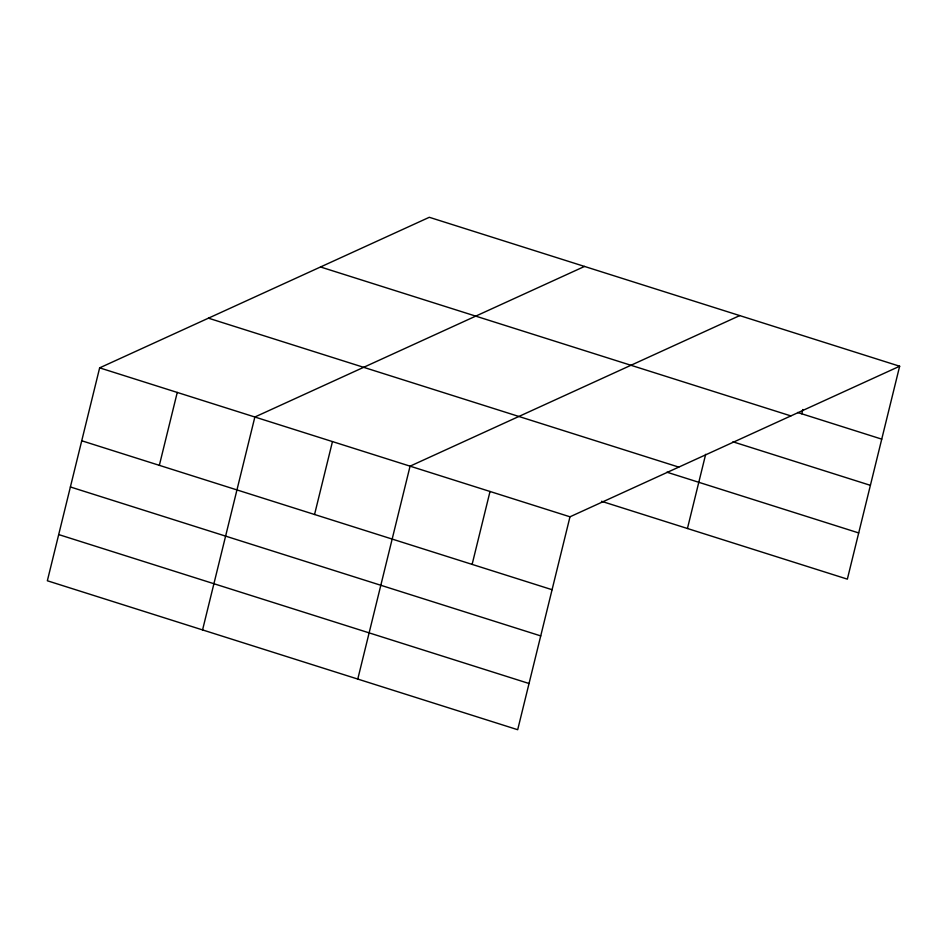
<?xml version="1.0" encoding="UTF-8"?>
<svg xmlns="http://www.w3.org/2000/svg" width="947" height="947" viewBox="0 0 947 947"><rect width="100%" height="100%" fill="white"/><g stroke="black" fill="none" stroke-linecap="round" stroke-linejoin="round"><path stroke-width="1.42" d="M899.65 366.229L429.311 217.289L99.648 367.862L47.35 580.771L517.689 729.711L569.987 516.802L899.65 366.229L847.352 579.138L601.511 501.294M159.345 465.344L177.255 392.437M202.563 629.921L254.861 417.011L584.524 266.438M314.558 514.493L332.468 441.586M357.777 679.07L410.075 466.161L739.737 315.588M472.127 564.388L490.025 491.481M687.439 528.497L705.669 454.3M801.789 413.815L802.843 409.518M797.575 412.478L881.74 439.136M320.524 266.983L790.863 415.911M732.919 441.799L870.4 485.338M208.435 318.168L678.774 467.108M666.913 472.198L858.704 532.936M99.648 367.862L569.987 516.802M81.738 440.769L552.077 589.709M70.386 486.971L540.737 635.911M58.702 534.57L529.042 683.509"/></g></svg>
